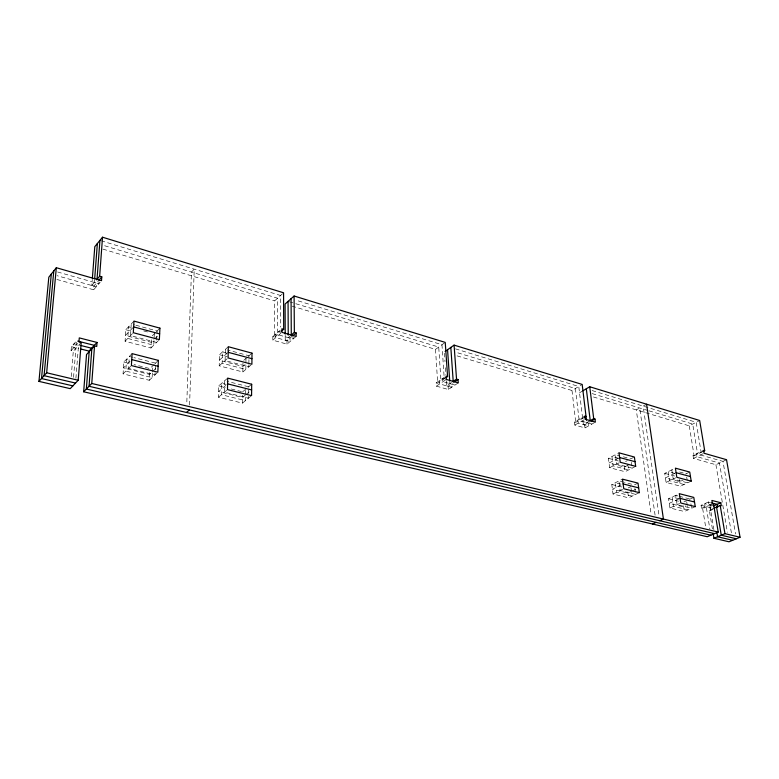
<?xml version="1.0" encoding="UTF-8"?>
<svg xmlns="http://www.w3.org/2000/svg" width="779" height="779" viewBox="0 0 779 779"><rect width="100%" height="100%" fill="white"/><g stroke="black" fill="none" stroke-linecap="round" stroke-linejoin="round"><path stroke-width="0.58" stroke-dasharray="3.9 2.92" d="M296.156 336.421L286.993 344.143L272.816 340.16L272.825 336.635L274.607 337.132L274.627 300.879L283.566 292.777M248.881 364.64L248.852 366.851L225.112 360.58L225.345 349.391M248.891 363.53L248.978 355.769L227.595 350.005M245.58 390.454L245.463 400.649L221.46 394.719L221.713 383.287L226.261 384.437M245.979 358.379L245.843 369.431L222.151 363.209L222.395 352.05L226.884 353.257M227.711 378.117L218.753 385.839L218.49 397.251L242.435 403.123L242.532 395.206M228.315 346.713L219.464 354.688L219.211 365.818L242.844 371.982L242.97 363.16M224.703 380.707L224.459 392.178L248.511 398.157L248.637 386.793L226.981 381.291M189.579 405.051L194.234 269.164L191.439 272.066L186.756 403.989M152.372 372.907L152.139 377.611L125.828 371.116L126.539 359.246L129.957 360.112M152.431 371.729L152.723 365.857M154.31 333.792L153.745 345.243L127.795 338.427L128.496 326.868L132.011 327.813M156.657 340.16L157.105 330.978L135.731 325.203M132.079 353.637L123.803 362.011L123.072 373.852L149.315 380.288L149.734 372.08M133.978 321.094L125.779 329.721L125.078 341.251L150.96 348.009L151.418 338.865M99.021 281.842L98.884 283.731L54.958 271.228M56.867 279.447L93.665 289.788L93.947 286.02L99.157 279.943M94.59 280.031L94.415 282.387L96.547 282.991L96.265 286.769L57.071 275.688M93.947 286.02L91.825 285.426L92.282 279.369M73.547 377.396L75.904 348.33L73.684 347.765L74.005 343.753L79.896 345.243M75.894 378.37L78.533 345.418L76.303 344.854L76.634 340.832L71.405 346.655L71.074 350.647L73.294 351.212L81.191 342.497M71.22 376.569L73.294 351.212M91.825 285.426L97.024 279.33M93.665 289.788L100.199 282.202M71.074 350.647L77.627 343.393M132.82 327.745L125.429 335.476L151.243 342.283L153.765 339.761M125.078 341.251L133.306 332.711M152.226 335.885L155.732 332.36M156.569 331.523L159.929 328.134M130.074 361.261L123.433 367.922L149.617 374.417L156.413 367.892M154.612 338.923L157.971 335.564M123.072 373.852L131.388 365.575M150.96 348.009L159.374 339.644M154.154 364.475L149.909 368.564L134.017 364.582M155.002 363.647L158.39 360.375M149.315 380.288L157.835 372.187M227.322 353.101L219.337 360.239L242.921 366.461L245.628 364.134M219.211 365.818L228.101 357.931M243.739 360.317L247.498 357.055M248.394 356.276L251.997 353.15M272.825 336.635L280.372 330.101M274.607 337.132L280.635 331.932L278.843 331.416L278.853 334.96L293.079 339.011L293.06 336.664M272.816 340.16L281.901 332.341M225.803 385.381L218.617 391.535L242.503 397.465L245.249 395.206M242.844 371.982L251.89 364.26M293.05 335.486L286.974 340.637L285.221 340.141L291.288 334.98M218.49 397.251L227.487 389.607M242.581 391.827L247.138 388.039M248.053 387.28L251.695 384.251M246.154 394.447L249.816 391.438M242.435 403.123L251.578 395.644M292.028 306.118L435.51 349.372L445.237 342.4M458.256 382.849L448.324 389.5L436.406 386.15L436.201 382.859L446.065 376.111M436.201 382.859L437.691 383.278L445.919 377.669M436.406 386.15L446.299 379.422M446.289 380.98L446.62 385.8L453.212 381.369M446.62 385.8L448.1 386.218L454.693 381.788M457.098 355.876L572 390.513L582.176 384.437M582.916 390.785L579.537 392.782L581.855 393.483M594.494 422.617L584.99 427.924L574.834 425.061L574.474 421.975L584.805 416.103M574.474 421.975L575.749 422.335L584.347 417.456M574.834 425.061L585.185 419.209M455.462 348.856L578.768 386.472L583.364 424.487L590.239 420.621M583.364 424.487L584.62 424.847L590.648 421.468M646.599 404.213L643.142 406.112L659.063 515.951M635.683 466.358L625.04 471.714L609.636 467.692L608.438 458.344L618.984 452.833M618.555 458.081L609.032 463.008L624.417 467.069L627.601 465.452M593.432 396.969L689.259 425.85L698.792 420.952M609.636 467.692L620.24 462.249M625.556 461.548L627.309 460.642M633.493 457.477L630.834 458.841L620.941 456.163M639.325 492.64L628.556 497.83L613.024 494.022L611.797 484.48L622.489 479.143M620.98 484.996L612.411 489.241L627.913 493.088L631.146 491.52M613.024 494.022L623.765 488.745M726.534 459.698L715.93 464.732L693.485 458.422L693.018 455.52L703.583 450.34M628.166 487.936L630.834 486.632M638.001 483.116L634.408 484.879L624.437 482.347M693.018 455.52L694.118 455.832L702.911 451.528M693.485 458.422L704.07 453.261M691.197 481.12L680.457 486.174L666.094 482.425L664.74 473.35L675.403 468.16M632.217 491.004L636.511 488.91M675.033 473.233L665.422 477.878L679.765 481.665L682.979 480.137M666.094 482.425L676.805 477.293M685.471 474.099L688.85 472.483M695.258 506.632L684.381 511.521L669.921 507.976L668.538 498.716L679.337 493.691M678.967 498.842L669.229 503.341L683.67 506.925L685.841 505.941M669.921 507.976L680.768 503.01M683.855 501.929L686.552 500.702M689.454 499.368L692.882 497.81M713.525 503.77L702.668 508.609L701.548 508.327L701.061 505.308L710.993 500.858M701.548 508.327L712.405 503.487M701.061 505.308L709.942 507.548L713.535 505.951L704.654 503.701L705.151 506.72L706.271 507.002L709.912 529.311M712.405 528.951L709.328 510.274L712.931 508.687M709.328 510.274L710.438 510.557L714.041 508.96M635.713 494.383L620.162 490.517L618.896 480.935L623.336 482.065M71.405 346.655L78.455 348.427M123.803 362.011L129.48 363.442M218.753 385.839L225.559 387.553M231.236 388.974L241.451 391.535M611.797 484.48L621.749 486.982M668.538 498.716L678.519 501.228M620.873 484.11L615.342 482.717L616.579 492.27L632.12 496.106L631.642 492.552M678.772 498.735L672.111 497.051L673.514 506.331L687.984 509.904L687.448 506.447M710.487 502.65L708.267 502.075L708.763 505.113L709.883 505.396L713.963 530.1M132.722 357.327L129.304 356.451L128.593 368.35L154.972 374.903L155.547 363.131L133.861 357.61M677.934 495.941L675.714 495.376L677.126 504.675L691.616 508.268L690.7 502.513M679.045 496.223L690.155 499.047M156.55 342.458L130.541 335.583L131.223 323.996L134.601 324.901M632.11 468.15L616.686 464.07L615.449 454.683L619.841 455.871M687.594 482.814L673.222 479.017L671.829 469.903L674.03 470.497M125.779 329.721L131.632 331.289M219.464 354.688L227.312 356.782M608.438 458.344L618.312 460.983M664.74 473.35L674.653 475.998M143.745 330.958L148.448 332.224M618.516 458.286L611.934 456.523L613.151 465.891L628.565 469.941L627.465 461.811M674.887 473.408L668.275 471.636L669.648 480.731L684.02 484.499L683.485 481.12M679.551 471.986L686.172 473.768M288.24 337.57L290.002 338.067L290.022 341.591L275.824 337.57L275.824 334.035L277.606 334.542L277.587 298.191L103.159 245.297M586.791 422.559L588.057 422.919L588.427 426.006L578.261 423.124L577.891 420.027L579.177 420.397L575.379 388.497L455.696 352.205M454.926 385.079L442.978 381.681L442.754 378.37L444.254 378.798L441.975 344.737L295.543 300.071M591.884 424.068L581.709 421.176L581.338 418.07L582.614 418.44M102.916 249.114L274.627 300.879M289.223 301.726L438.733 347.064L440.963 381.048L439.463 380.619L439.677 383.92L451.616 387.299L451.382 384.018L449.902 383.589L449.736 381.174M592.167 393.59L647.768 410.445M648.917 410.796L692.716 424.078L697.624 454.118L696.523 453.797L697.001 456.708L719.445 463.067L731.452 533.157M101.085 240.74L280.567 295.494L280.625 327.073M592.098 390.542L696.183 422.296L701.139 452.395L700.039 452.073L700.525 454.994L722.98 461.382L735.532 534.005M715.93 464.732L727.401 532.3M709.942 507.548L710.438 510.557M689.259 425.85L694.118 455.832M702.668 508.609L705.706 527.354M686.708 477.167L687.234 480.555M686.727 501.851L687.273 505.298M679.415 479.416L680.457 486.174M683.495 505.785L684.381 511.521M655.081 515.143L639.695 408.001L636.277 409.881L651.127 514.393M631.311 462.327L631.798 465.823M634.895 488.443L635.391 492.007M631 487.81L631.477 491.364M624.261 465.92L625.04 471.714M627.757 491.919L628.556 497.83M584.62 424.847L584.99 427.924M572 390.513L575.749 422.335M448.1 386.218L448.324 389.5M444.41 353.228L444.984 361.68M445.393 367.707L445.88 374.942M435.51 349.372L437.691 383.278M286.974 340.637L286.993 344.143M285.202 335.321L285.221 340.141"/><path stroke-width="1.17" d="M99.926 240.39L97.024 279.33L99.654 276.253L101.796 276.866L101.523 280.674L56.322 267.723L48.824 277.188L38.95 381.379L70.227 388.653L78.202 380.259L81.191 342.497L78.952 341.923L79.273 337.891L97.024 342.448L96.732 346.46L94.532 345.895L86.527 354.513L83.674 391.779L707.225 536.721L718.228 532.076L713.525 503.77L712.405 503.487L711.899 500.449L720.789 502.737L721.305 505.756L720.195 505.474L713.837 508.288M91.844 348.797L89.049 386.267L714.538 533.634M94.191 347.356L94.337 345.35L77.734 341.114M83.674 391.779L91.766 383.472L94.532 345.895M99.654 276.253L102.526 237.215L283.566 292.777L283.683 329.303L281.394 331.27M89.176 351.67L86.352 389.033L710.867 535.183M94.678 278.853L97.356 243.545M92.38 278.152L94.795 246.67L102.526 237.215M53.8 270.897L44.072 375.663L75.524 383.073M38.95 381.379L46.662 372.771L56.322 267.723M51.307 274.052L41.501 378.536L72.866 385.878M99.157 279.943L101.796 276.866M97.024 342.448L89.02 351.086L80.802 349.021M445.919 377.669L447.574 376.539L445.237 342.4L294.092 296.01L285.095 304.024L285.202 334.123M186.463 412.461L189.404 409.91M294.092 296.01L294.355 332.38L291.288 334.98L291.064 298.698M293.05 335.486L296.127 332.886L294.355 332.38M445.14 351.456L454.089 345.116L582.176 384.437L586.499 420.212M446.299 379.422L458.256 382.849L458.023 379.558L456.533 379.13L453.212 381.369L450.817 347.434M454.693 381.788L458.023 379.558M582.916 390.785L589.732 386.754L699.669 420.494L704.683 450.661L702.911 451.528M584.347 417.456L586.081 416.473L584.805 416.103L585.185 419.209L595.37 422.13L594.981 419.034L593.715 418.674L590.239 420.621L586.314 388.779M591.504 420.981L594.981 419.034M652.49 523.994L656.113 522.368M659.755 520.723L663.426 519.067L646.599 404.213M713.535 505.951L720.789 502.737M713.165 533.615L713.934 538.279L724.957 533.664L740.05 537.247L726.534 459.698L704.07 453.261L703.583 450.34L704.683 450.661M740.05 537.247L729.017 541.785L713.934 538.279M732.669 540.285L717.586 536.75L716.816 532.076M736.35 538.766L721.266 535.212L716.553 507.08L717.663 507.363L717.157 504.344L711.597 502.932M46.662 372.771L78.202 380.259M91.766 383.472L718.228 532.076M81.074 345.545L91.669 348.232M131.739 359.596L158.118 366.266M227.595 383.852L251.636 389.928M623.122 483.934L638.663 487.868M680.048 498.346L694.517 502.007M133.637 326.888L159.656 333.879M228.208 352.312L251.948 358.691M619.607 457.536L635.031 461.674M676.104 472.717L690.467 476.582M283.683 329.303L281.891 328.787L281.901 332.341L296.156 336.421L296.127 332.886M447.574 376.539L446.065 376.111L446.211 379.772M720.195 505.474L724.957 533.664M589.732 386.754L593.715 418.674M454.089 345.116L456.533 379.13M447.565 349.742L449.658 379.967M288.064 301.376L288.23 335.155M251.695 384.251L251.578 395.644L227.487 389.607L227.711 378.117L251.695 384.251M251.997 353.15L251.89 364.26L228.101 357.931L228.315 346.713L251.997 353.15M158.39 360.375L157.835 372.187L131.388 365.575L132.079 353.637L158.39 360.375M159.929 328.134L159.374 339.644L133.306 332.711L133.978 321.094L159.929 328.134M639.325 492.64L623.765 488.745L622.489 479.143L638.001 483.116L639.325 492.64M695.258 506.632L680.768 503.01L679.337 493.691L693.787 497.392L695.258 506.632M635.683 466.358L620.24 462.249L618.984 452.833L634.388 457.02L635.683 466.358M691.197 481.12L676.805 477.293L675.403 468.16L689.746 472.055L691.197 481.12"/></g></svg>
